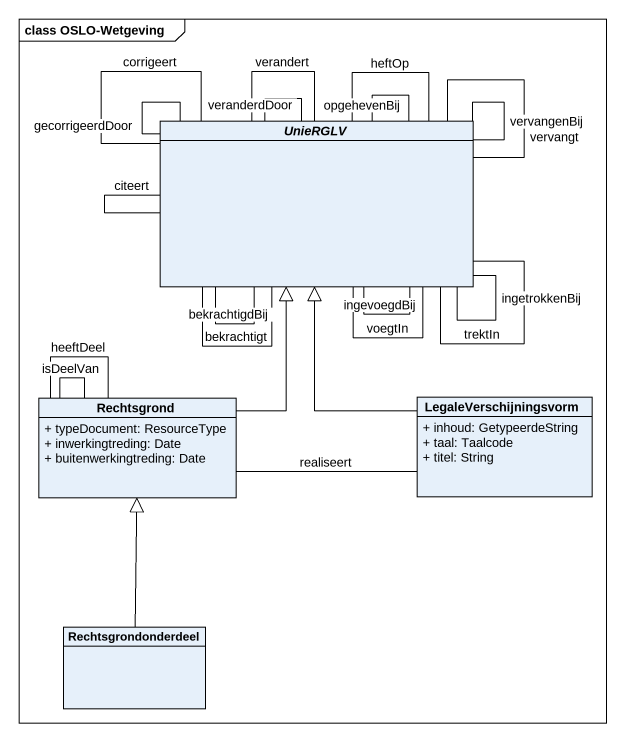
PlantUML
@startuml
mainframe class OSLO-Wetgeving
hide circle
hide empty members
skinparam classAttributeIconSize 0
abstract class UnieRGLV
class Rechtsgrond {
  + typeDocument: ResourceType
  + inwerkingtreding: Date
  + buitenwerkingtreding: Date
}
class LegaleVerschijningsvorm {
  + inhoud: GetypeerdeString
  + taal: Taalcode
  + titel: String
}
class Rechtsgrondonderdeel
UnieRGLV -- UnieRGLV : vervangenBij
UnieRGLV -- UnieRGLV : opgehevenBij
UnieRGLV -- UnieRGLV : gecorrigeerdDoor
UnieRGLV -- UnieRGLV : citeert
UnieRGLV -- UnieRGLV : bekrachtigt
UnieRGLV -- UnieRGLV : trektIn
UnieRGLV -- UnieRGLV : corrigeert
UnieRGLV -- UnieRGLV : bekrachtigdBij
UnieRGLV -- UnieRGLV : veranderdDoor
UnieRGLV -- UnieRGLV : voegtIn
UnieRGLV -- UnieRGLV : ingevoegdBij
UnieRGLV -- UnieRGLV : ingetrokkenBij
UnieRGLV -- UnieRGLV : verandert
UnieRGLV -- UnieRGLV : heftOp
UnieRGLV -- UnieRGLV : vervangt
Rechtsgrond -up-|> UnieRGLV
Rechtsgrond -- Rechtsgrond : isDeelVan
Rechtsgrond -- Rechtsgrond : heeftDeel
LegaleVerschijningsvorm -up-|> UnieRGLV
LegaleVerschijningsvorm -left- Rechtsgrond : realiseert
Rechtsgrondonderdeel -up-|> Rechtsgrond
@enduml
